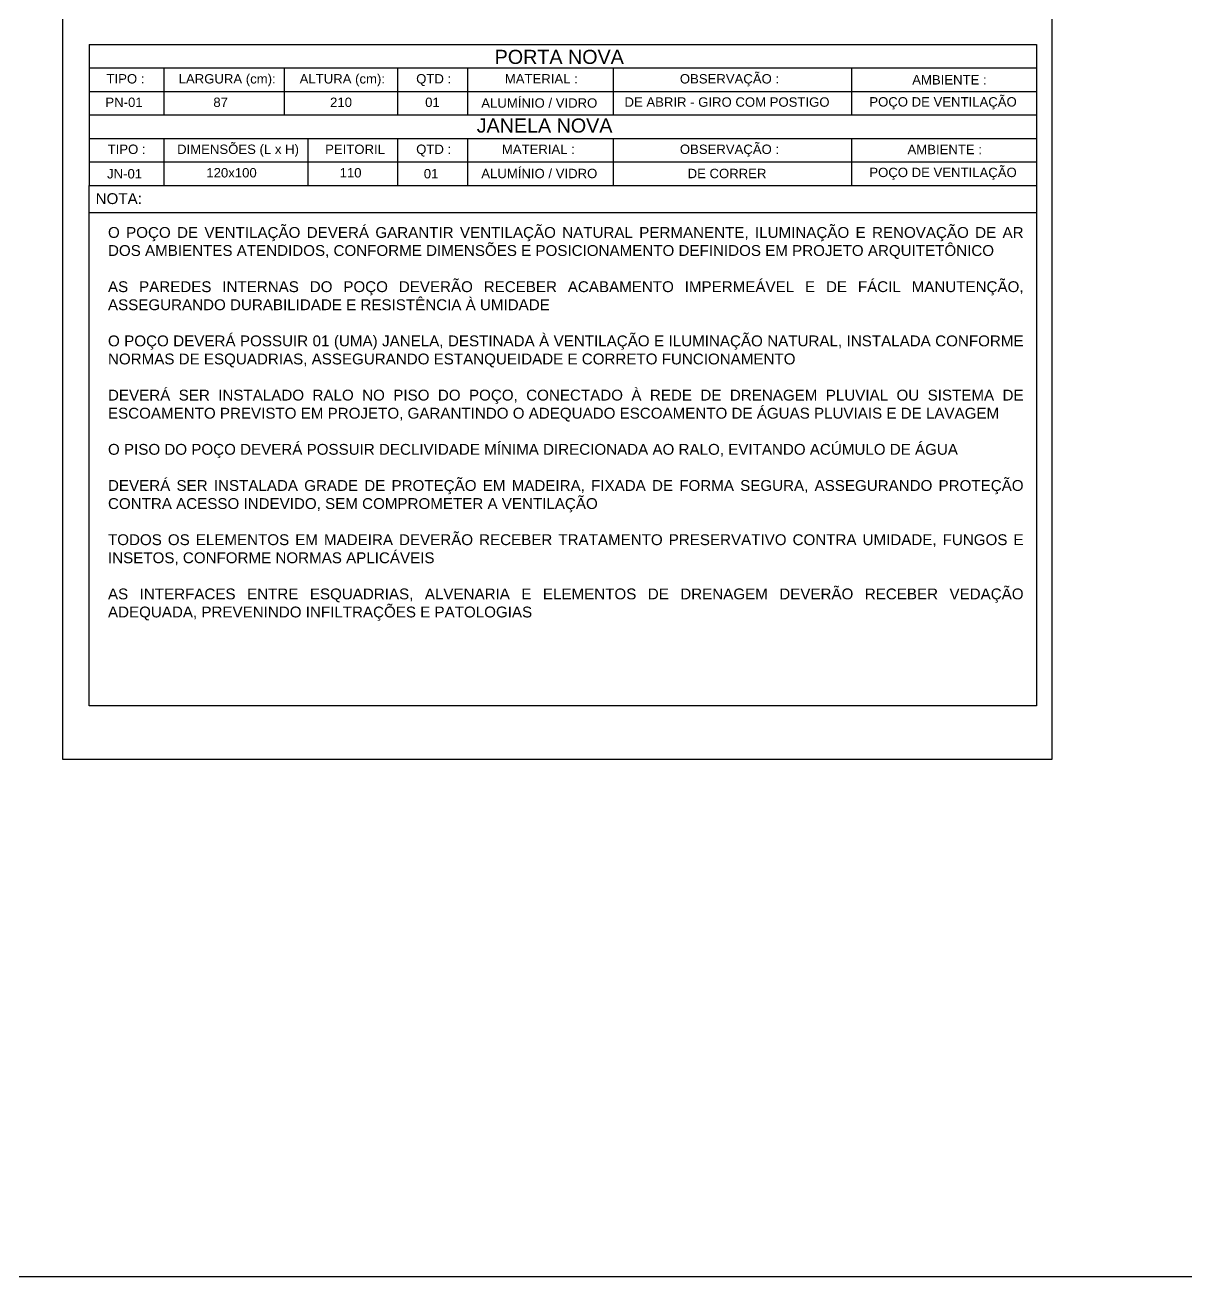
# Model space of a CAD drawing. Header units: inches. Extents: x -409 to -274, y -29 to 11.
# Drawn here: x -389.29 to -373.22, y -29.08 to -11.76 of the extents above; entities that cross this region are included whole.
import ezdxf
from ezdxf.enums import TextEntityAlignment as Align

# ---------------------------------------------------------------- set-up
doc = ezdxf.new("R2010")
doc.units = ezdxf.units.IN
doc.header["$MEASUREMENT"] = 0
for name, color, linetype in [('.texto', 3, 'Continuous'), ('ARQ-COTA-150', 1, 'Continuous'), ('ARQ-PIS', 1, 'Continuous'), ('ARQ-TAB', 1, 'Continuous'), ('ARQ-TXT-75', 2, 'Continuous'), ('ELE-VT3', 30, 'Continuous'), ('Texto', 3, 'Continuous')]:
    doc.layers.add(name, color=color, linetype=linetype)
doc.styles.add('MÉDIO', font='arial.ttf', dxfattribs={"height": 0.13})
doc.styles.get("Standard").update_dxf_attribs({"font": 'arial.ttf'})
doc.styles.add('Swiss LT', font='swissl.ttf')

msp = doc.modelspace()

# ---------------------------------------------------------------- linework, layer by layer
at = {"layer": 'ARQ-COTA-150'}
for points in [[(-388.399, -12.025), (-388.399, -13)], [(-375.292, -12.025), (-375.292, -13)], [(-388.399, -13), (-388.399, -13.326), (-388.399, -13.976)], [(-375.292, -13), (-375.292, -13.326), (-375.292, -13.976)]]:
    msp.add_lwpolyline(points, dxfattribs=at)
at = {"layer": 'ARQ-PIS', "color": 4, "linetype": 'ByBlock'}
msp.add_lwpolyline([(-388.761, -1.844), (-375.079, -1.844), (-375.079, -21.921), (-388.761, -21.921)], close=True, dxfattribs=at)
at = {"layer": 'ARQ-TAB'}
for p, q in [((-388.399, -12.025), (-381.279, -12.025)), ((-381.279, -12.025), (-376.984, -12.025)), ((-376.984, -12.025), (-375.292, -12.025)), ((-388.399, -12.35), (-375.292, -12.35)), ((-387.365, -12.35), (-387.365, -13)), ((-385.701, -12.35), (-385.701, -13)), ((-384.133, -12.35), (-384.133, -13)), ((-383.165, -12.35), (-383.165, -13)), ((-381.149, -12.35), (-381.149, -13)), ((-388.399, -12.675), (-381.279, -12.675)), ((-381.279, -12.675), (-375.292, -12.675)), ((-388.399, -13), (-375.292, -13)), ((-388.399, -13.326), (-375.292, -13.326)), ((-387.365, -13.326), (-387.365, -13.976)), ((-385.371, -13.326), (-385.371, -13.976)), ((-384.133, -13.326), (-384.133, -13.976)), ((-383.165, -13.326), (-383.165, -13.976)), ((-381.149, -13.326), (-381.149, -13.976)), ((-388.399, -13.651), (-381.279, -13.651)), ((-381.279, -13.651), (-375.292, -13.651)), ((-388.399, -13.976), (-381.279, -13.976)), ((-381.279, -13.976), (-375.292, -13.976)), ((-388.399, -14.35), (-375.293, -14.35))]:
    msp.add_line(p, q, dxfattribs=at)
for points in [[(-377.854, -12.35), (-377.854, -13)], [(-377.854, -13.326), (-377.854, -13.976)]]:
    msp.add_lwpolyline(points, dxfattribs=at)
msp.add_lwpolyline([(-388.399, -21.174), (-388.399, -13.976), (-375.292, -13.976), (-375.293, -21.174)], close=True, dxfattribs=at)
at = {"layer": 'ELE-VT3', "linetype": 'ByBlock'}
msp.add_lwpolyline([(-409.077, 11.376), (-273.831, 11.376), (-273.831, -29.078), (-409.077, -29.078)], close=True, dxfattribs=at)

# ---------------------------------------------------------------- texts
at = {"layer": '.texto', "color": 2, "char_height": 0.15, "attachment_point": 1}
for s, insert, width in [('NOTA:', (-388.309, -14.084), 0.76371), ('\\pxa0.25,qj;{\\fArial|b0|i0|c0|p18;O POÇO DE VENTILAÇÃO DEVERÁ GARANTIR VENTILAÇÃO NATURAL PERMANENTE, ILUMINAÇÃO E RENOVAÇÃO DE AR DOS AMBIENTES ATENDIDOS, CONFORME DIMENSÕES E POSICIONAMENTO DEFINIDOS EM PROJETO ARQUITETÔNICO\\P\\PAS PAREDES INTERNAS DO POÇO DEVERÃO RECEBER ACABAMENTO IMPERMEÁVEL E DE FÁCIL MANUTENÇÃO, ASSEGURANDO DURABILIDADE E RESISTÊNCIA À UMIDADE\\P\\PO POÇO DEVERÁ POSSUIR 01 (UMA) JANELA, DESTINADA À VENTILAÇÃO E ILUMINAÇÃO NATURAL, INSTALADA CONFORME NORMAS DE ESQUADRIAS, ASSEGURANDO ESTANQUEIDADE E CORRETO FUNCIONAMENTO\\P\\PDEVERÁ SER INSTALADO RALO NO PISO DO POÇO, CONECTADO À REDE DE DRENAGEM PLUVIAL OU SISTEMA DE ESCOAMENTO PREVISTO EM PROJETO, GARANTINDO O ADEQUADO ESCOAMENTO DE ÁGUAS PLUVIAIS E DE LAVAGEM\\P\\PO PISO DO POÇO DEVERÁ POSSUIR DECLIVIDADE MÍNIMA DIRECIONADA AO RALO, EVITANDO ACÚMULO DE ÁGUA\\P\\PDEVERÁ SER INSTALADA GRADE DE PROTEÇÃO EM MADEIRA, FIXADA DE FORMA SEGURA, ASSEGURANDO PROTEÇÃO CONTRA ACESSO INDEVIDO, SEM COMPROMETER A VENTILAÇÃO\\P\\PTODOS OS ELEMENTOS EM MADEIRA DEVERÃO RECEBER TRATAMENTO PRESERVATIVO CONTRA UMIDADE, FUNGOS E INSETOS, CONFORME NORMAS APLICÁVEIS\\P\\PAS INTERFACES ENTRE ESQUADRIAS, ALVENARIA E ELEMENTOS DE DRENAGEM DEVERÃO RECEBER VEDAÇÃO ADEQUADA, PREVENINDO INFILTRAÇÕES E PATOLOGIAS}', (-388.138, -14.552), 12.62875)]:
    msp.add_mtext(s, dxfattribs=dict(at, insert=insert, width=width))
at = {"layer": 'ARQ-TXT-75', "color": 3, "style": 'Swiss LT'}
msp.add_text('PORTA NOVA', height=0.1951, dxfattribs=at).set_placement((-381.895, -12.295), align=Align.CENTER)
msp.add_text('JANELA NOVA', height=0.19509, dxfattribs=at).set_placement((-383.037, -13.245))
at = {"layer": 'Texto', "color": 2, "style": 'MÉDIO'}
for s, height, p in [('TIPO :', 0.1301, (-387.896, -12.566)), ('LARGURA (cm):', 0.13006, (-386.489, -12.566)), ('ALTURA (cm):', 0.13006, (-384.896, -12.566)), ('QTD :', 0.1301, (-383.632, -12.566)), ('MATERIAL :', 0.1301, (-382.143, -12.566)), ('OBSERVAÇÃO :', 0.13006, (-379.54, -12.566)), ('AMBIENTE :', 0.1301, (-376.497, -12.58)), ('PN-01', 0.1301, (-387.916, -12.891)), ('87', 0.1301, (-386.579, -12.891)), ('210', 0.1301, (-384.914, -12.891)), ('01', 0.1301, (-383.649, -12.891)), ('ALUMÍNIO / VIDRO', 0.13006, (-382.171, -12.901)), ('DE ABRIR - GIRO COM POSTIGO', 0.13006, (-379.574, -12.888)), ('TIPO :', 0.1301, (-387.88, -13.541)), ('DIMENSÕES (L x H)', 0.13006, (-386.339, -13.541)), ('PEITORIL', 0.1301, (-384.72, -13.541)), ('QTD :', 0.1301, (-383.632, -13.541)), ('MATERIAL :', 0.1301, (-382.184, -13.541)), ('OBSERVAÇÃO :', 0.13006, (-379.54, -13.541)), ('AMBIENTE :', 0.1301, (-376.562, -13.544)), ('JN-01', 0.1301, (-387.908, -13.88)), ('120x100', 0.1301, (-386.429, -13.866)), ('110', 0.1301, (-384.782, -13.866)), ('01', 0.1301, (-383.668, -13.879)), ('ALUMÍNIO / VIDRO', 0.13006, (-382.171, -13.876)), ('DE CORRER', 0.1301, (-379.574, -13.876))]:
    msp.add_text(s, height=height, dxfattribs=at).set_placement(p, align=Align.CENTER)
at = {"layer": 'Texto', "color": 2, "char_height": 0.13006, "width": 4.93736, "attachment_point": 1, "style": 'MÉDIO'}
for insert in [(-377.605, -12.755), (-377.605, -13.731)]:
    msp.add_mtext('POÇO DE VENTILAÇÃO', dxfattribs=dict(at, insert=insert))

doc.saveas('drawing.dxf')
